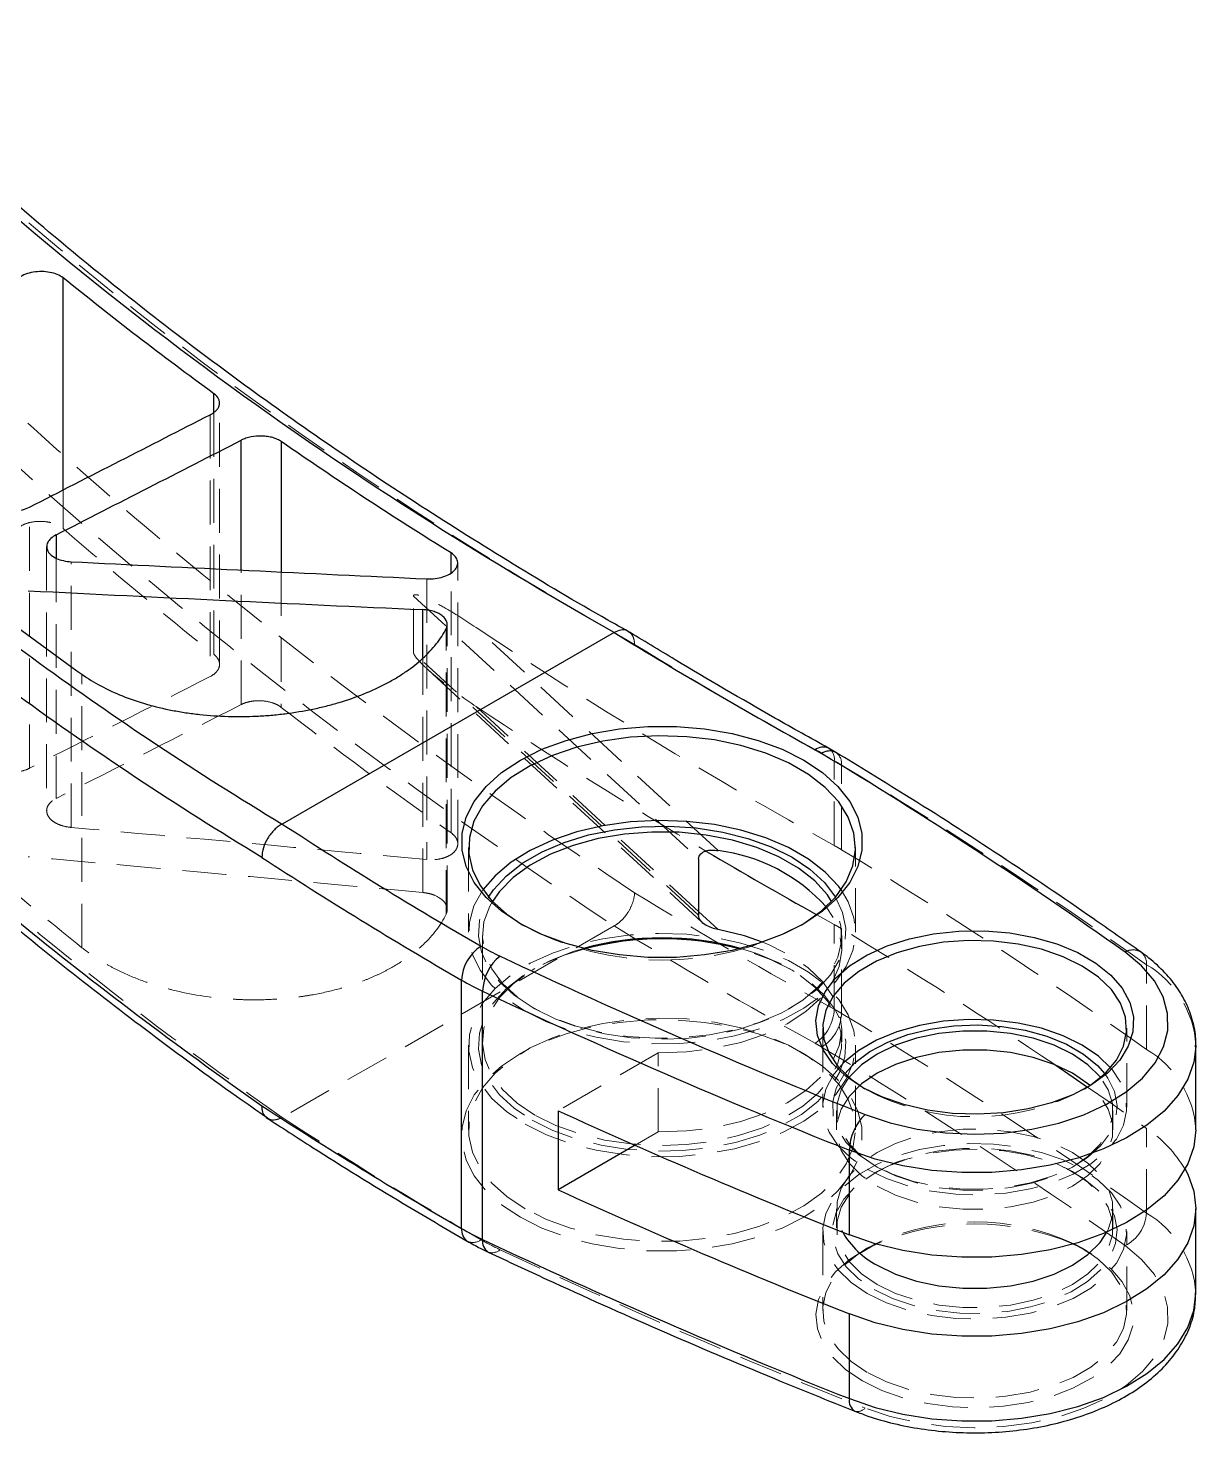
# Model space of a CAD drawing. Header units: millimetres. Extents: x 0 to 420, y -75 to 415.
# Drawn here: x 329.65 to 363.45, y 195.77 to 236.41 of the extents above; entities that cross this region are included whole.
import ezdxf

# ---------------------------------------------------------------- set-up
doc = ezdxf.new("R2010")
doc.units = ezdxf.units.MM
doc.linetypes.add('HIDDEN', pattern=[1.905, 1.27, -0.635])

msp = doc.modelspace()

# ---------------------------------------------------------------- linework, layer by layer
at = {"color": 7, "linetype": 'Continuous', "lineweight": 25}
for p, q in [((330.660785, 223.051217), (330.660785, 229.185607)), ((335.024955, 225.303064), (335.024955, 225.83523)), ((335.817364, 220.731253), (335.817364, 224.489438)), ((336.974905, 224.450136), (336.974905, 220.675613)), ((330.4542, 221.748452), (330.4542, 221.076495)), ((341.886904, 220.645468), (341.886904, 221.226222)), ((341.070726, 218.20117), (341.070726, 219.586295)), ((346.603939, 218.926444), (337.003804, 213.384404)), ((331.204479, 217.71577), (331.204673, 217.715605)), ((353.025016, 215.456784), (352.81247, 215.579501)), ((349.052335, 212.376498), (349.052335, 210.743417)), ((349.052335, 210.851711), (349.619436, 210.329205)), ((342.192099, 201.682923), (342.192099, 208.868482)), ((342.800114, 201.365008), (342.800114, 208.550567)), ((363.444942, 206.988663), (363.444561, 206.948313)), ((363.444942, 204.539041), (363.444942, 206.988663)), ((344.983949, 205.087332), (344.983949, 202.801018)), ((347.214598, 204.088744), (344.983949, 202.801018)), ((353.415825, 201.495825), (353.415825, 203.945447)), ((363.444942, 199.803104), (363.444942, 202.252726)), ((353.714921, 200.973417), (354.172665, 201.237378)), ((353.415825, 196.759888), (353.415825, 199.209511))]:
    msp.add_line(p, q, dxfattribs=at)
at = {"color": 7, "linetype": 'HIDDEN', "lineweight": 18}
for p, q in [((334.916045, 225.225637), (334.916045, 217.651134)), ((335.024955, 218.291451), (335.024955, 225.303064)), ((335.186893, 218.002776), (335.186893, 225.566604)), ((330.660785, 221.933321), (330.660785, 223.051217)), ((329.68433, 214.997323), (329.68433, 222.552264)), ((330.183353, 221.407698), (330.183353, 213.769983)), ((330.4542, 221.076495), (330.4542, 214.121951)), ((330.888011, 213.286469), (330.888011, 220.974114)), ((335.817364, 216.841995), (335.817364, 220.731253)), ((342.082889, 212.812181), (342.082889, 220.938203)), ((336.974905, 220.675613), (336.974905, 216.76019)), ((341.187547, 220.477586), (341.187547, 212.35562)), ((341.886904, 213.129708), (341.886904, 220.645468)), ((340.800067, 219.979827), (349.052335, 212.376498)), ((340.800067, 218.346745), (340.800067, 219.979827)), ((341.775385, 210.912209), (341.775385, 219.159591)), ((349.619436, 212.61552), (342.609672, 219.074051)), ((341.744539, 210.780899), (341.744539, 219.036827)), ((349.052335, 210.743417), (340.800067, 218.346745)), ((341.070726, 211.40252), (341.070726, 218.20117)), ((341.210582, 217.859524), (349.163814, 210.531716)), ((331.204479, 209.806911), (331.204479, 217.71577)), ((331.204673, 209.806727), (331.204673, 217.715605)), ((342.609672, 216.787737), (349.052335, 210.851711)), ((352.978712, 212.763305), (352.978712, 215.212928)), ((353.189834, 212.641417), (353.189834, 215.091039)), ((342.393976, 212.703599), (342.393976, 210.253977)), ((353.593976, 210.253977), (353.593976, 212.703599)), ((352.978712, 210.476991), (352.469357, 210.760363)), ((346.603939, 210.43442), (337.003804, 204.89238)), ((342.793976, 210.155992), (342.793976, 207.085799)), ((343.89209, 210.499709), (344.033534, 210.418028)), ((351.954417, 210.418028), (352.095861, 210.499709)), ((352.978712, 208.027369), (352.978712, 210.476991)), ((353.189834, 207.90548), (353.189834, 210.355103)), ((353.193976, 209.764053), (353.193976, 210.155992)), ((331.204673, 209.806727), (331.204479, 209.806911)), ((362.016552, 206.865668), (362.016552, 209.31529)), ((344.316423, 209.208115), (344.231556, 209.159106)), ((351.756395, 209.159106), (351.671528, 209.208115)), ((344.231556, 208.082684), (344.316423, 208.033676)), ((351.671528, 208.033676), (351.756395, 208.082684)), ((352.644942, 207.478588), (352.644942, 205.192273)), ((353.193976, 207.085799), (353.193976, 207.477738)), ((361.444942, 205.192273), (361.444942, 207.478588)), ((342.393976, 206.987814), (342.393976, 204.538191)), ((353.593976, 204.538191), (353.593976, 206.987814)), ((344.033534, 206.823763), (343.89209, 206.742082)), ((347.88626, 206.762801), (344.983949, 205.087332)), ((347.88626, 204.476486), (347.88626, 206.762801)), ((352.095861, 206.742082), (351.954417, 206.823763)), ((353.791723, 205.764462), (353.933167, 205.682782)), ((360.156718, 205.682782), (360.298162, 205.764462)), ((353.044942, 205.094288), (353.044942, 204.539041)), ((361.044942, 204.539041), (361.044942, 205.094288)), ((347.88626, 204.476486), (347.214598, 204.088744)), ((362.016552, 202.129731), (362.016552, 204.579354)), ((354.131189, 203.510746), (354.216056, 203.461737)), ((354.216056, 203.330029), (354.131189, 203.281021)), ((359.873829, 203.461737), (359.958696, 203.510746)), ((359.958696, 203.281021), (359.873829, 203.330029)), ((353.044942, 202.252726), (353.044942, 201.697479)), ((361.044942, 201.697479), (361.044942, 202.252726)), ((352.644942, 201.599494), (352.644942, 199.313179)), ((361.444942, 199.313179), (361.444942, 201.599494)), ((353.933167, 201.108985), (353.791723, 201.027305)), ((360.298162, 201.027305), (360.156718, 201.108985))]:
    msp.add_line(p, q, dxfattribs=at)
at = {"color": 7, "linetype": 'Continuous', "lineweight": 25, "flags": 128}
for points in [[(343.892756, 210.499324), (343.350836, 210.860365), (342.903438, 211.262253), (342.559667, 211.696808), (342.326524, 212.155182), (342.208753, 212.628045), (342.208753, 213.10577), (342.326524, 213.578633), (342.559667, 214.037008), (342.903438, 214.471562), (343.350836, 214.87345), (343.892756, 215.234491), (344.518165, 215.547335), (345.214332, 215.805613), (345.967083, 216.004067), (346.761097, 216.138658), (347.580208, 216.206645), (348.407743, 216.206645), (349.226854, 216.138658), (350.020868, 216.004067), (350.77362, 215.805613), (351.469786, 215.547335), (352.095195, 215.234491), (352.637115, 214.87345), (353.084514, 214.471562), (353.428284, 214.037008), (353.661427, 213.578633), (353.779198, 213.10577), (353.779198, 212.628045), (353.661427, 212.155182), (353.428284, 211.696808), (353.084514, 211.262253), (352.637115, 210.860365), (352.095195, 210.499324), (351.469786, 210.18648), (350.77362, 209.928202), (350.020868, 209.729748), (349.226854, 209.595157), (348.407743, 209.52717), (347.580208, 209.52717), (346.761097, 209.595157), (345.967083, 209.729748), (345.214332, 209.928202), (344.518165, 210.18648), (343.892756, 210.499324)], [(352.023898, 210.458869), (352.095752, 210.502669), (352.60715, 210.870893), (353.020227, 211.278178), (353.326178, 211.715844), (353.518483, 212.174562), (353.593042, 212.644555), (353.548266, 213.115807), (353.385111, 213.578273), (353.107053, 214.022097), (352.720019, 214.43782), (352.232257, 214.816581), (351.654163, 215.150307), (350.998059, 215.431886), (350.277929, 215.655316), (349.509119, 215.815836), (348.708017, 215.910023), (347.891697, 215.935871), (347.077556, 215.892829), (346.282948, 215.781814), (345.524807, 215.605193), (344.819291, 215.366728), (344.181439, 215.071504), (343.624845, 214.725812), (343.161371, 214.337021), (342.800895, 213.913415), (342.551101, 213.464025), (342.417312, 212.998427), (342.402381, 212.526545), (342.506624, 212.058438), (342.727821, 211.60408), (343.061257, 211.173157), (343.499825, 210.774853), (343.964053, 210.458869)], [(353.176498, 211.478788), (353.107053, 211.572475), (352.720019, 211.988198), (352.232257, 212.366958), (351.654163, 212.700685), (350.998059, 212.982263), (350.277929, 213.205694), (349.509119, 213.366213), (348.708017, 213.460401), (347.891697, 213.486249), (347.077556, 213.443207), (346.282948, 213.332192), (345.524807, 213.15557), (344.819291, 212.917106), (344.181439, 212.621882), (343.624845, 212.27619), (343.161371, 211.887398), (342.811453, 211.478788)], [(342.974022, 211.270801), (343.117864, 211.482114), (343.489403, 211.887938), (343.961566, 212.257263), (344.523807, 212.581838), (345.163565, 212.854411), (345.86655, 213.068896), (346.617058, 213.2205), (347.398325, 213.305837), (348.192897, 213.323), (348.983025, 213.271606), (349.75106, 213.152804), (350.479845, 212.969246), (351.153099, 212.725034), (351.755784, 212.425623), (352.274436, 212.0777), (352.69747, 211.689039), (353.013929, 211.270801)], [(352.9023, 211.147239), (352.778869, 211.331279), (352.412017, 211.739162), (351.94161, 212.109937), (351.378674, 212.434913), (350.736403, 212.706473), (350.029852, 212.918252), (349.275582, 213.065287), (348.491272, 213.144129), (347.695306, 213.152933), (346.90634, 213.09149), (346.142868, 212.961242), (345.422784, 212.765241), (344.762966, 212.508082), (344.178881, 212.195792), (343.684219, 211.83569), (343.290573, 211.436218), (343.085651, 211.147239)], [(350.897071, 209.968254), (350.376475, 210.146013), (349.619436, 210.329205)], [(353.792251, 205.764157), (353.312604, 206.089684), (352.929623, 206.455412), (352.653226, 206.851869), (352.490573, 207.268788), (352.445875, 207.69537), (352.520291, 208.120567), (352.711893, 208.533367), (353.015718, 208.923078), (353.423898, 209.279607), (353.925862, 209.59372), (354.508608, 209.857282), (355.157044, 210.063467), (355.854375, 210.206934), (356.582541, 210.283969), (357.322684, 210.292574), (358.055633, 210.232529), (358.762405, 210.105388), (359.424696, 209.914443), (360.025353, 209.664641), (360.548819, 209.36245), (360.981536, 209.015698), (361.312298, 208.633366), (361.532537, 208.225355), (361.63655, 207.802232), (361.621643, 207.374957), (361.488201, 206.954596), (361.239682, 206.552035), (360.882521, 206.177701), (360.425968, 205.841289), (359.881849, 205.551511), (359.264256, 205.315874), (358.589183, 205.140479), (357.874116, 205.02987), (357.137573, 204.986911), (356.398631, 205.012714), (355.676428, 205.106612), (354.98967, 205.266172), (354.356141, 205.487263), (353.792251, 205.764157)], [(360.225868, 205.723622), (360.402512, 205.836945), (360.82478, 206.178366), (361.143943, 206.555253), (361.351297, 206.957327), (361.441184, 207.373619), (361.411153, 207.792775), (361.262023, 208.20336), (360.997863, 208.594176), (360.625877, 208.954561), (360.156212, 209.274685), (359.60168, 209.545817), (358.977407, 209.76056), (358.300422, 209.913057), (357.58919, 209.999147), (356.863113, 210.016484), (356.141995, 209.964593), (355.445507, 209.84489), (354.792648, 209.660641), (354.201226, 209.416871), (353.687373, 209.12023), (353.265105, 208.778809), (352.945942, 208.401922), (352.738588, 207.999848), (352.648701, 207.583556), (352.678732, 207.1644), (352.827862, 206.753815), (353.092022, 206.362999), (353.464008, 206.002614), (353.864017, 205.723622)], [(353.869465, 204.979082), (354.595729, 204.734671), (355.377187, 204.555776), (356.196228, 204.446428), (357.034396, 204.40909), (357.872801, 204.444605), (358.69255, 204.552172), (359.47517, 204.729366), (360.203024, 204.972196), (360.859709, 205.275188), (361.430427, 205.631515), (361.902317, 206.033146), (362.264745, 206.471031), (362.509542, 206.935302), (362.631193, 207.415496), (362.626956, 207.900792), (362.496926, 208.380253), (362.244035, 208.843076), (361.87398, 209.27883), (361.3951, 209.677695)], [(360.974157, 206.33543), (360.625877, 206.668247), (360.156212, 206.988371), (359.60168, 207.259503), (358.977407, 207.474246), (358.300422, 207.626742), (357.58919, 207.712833), (356.863113, 207.730169), (356.141995, 207.678279), (355.445507, 207.558576), (354.792648, 207.374327), (354.201226, 207.130557), (353.687373, 206.833916), (353.265105, 206.492495), (353.115728, 206.33543)], [(353.282601, 206.161564), (353.583283, 206.482006), (354.010644, 206.801181), (354.525297, 207.074071), (355.112436, 207.292825), (355.755169, 207.45115), (356.435007, 207.544491), (357.132391, 207.570163), (357.82726, 207.527427), (358.499623, 207.417514), (359.130137, 207.243584), (359.700664, 207.010642), (360.194791, 206.725389), (360.598302, 206.39603), (360.807284, 206.161564)], [(360.684992, 206.051619), (360.670174, 206.070178), (360.321551, 206.418763), (359.87337, 206.727105), (359.339248, 206.985834), (358.735416, 207.18709), (358.080219, 207.324757), (357.393565, 207.394652), (356.69632, 207.394652), (356.009666, 207.324757), (355.354469, 207.18709), (354.750637, 206.985834), (354.216515, 206.727105), (353.768334, 206.418763), (353.419711, 206.070178), (353.404893, 206.051619)], [(363.444561, 206.948313), (363.387153, 206.493282), (363.212334, 206.001638), (362.923704, 205.528209), (362.52659, 205.08173), (362.02832, 204.670441), (361.438088, 204.301932), (360.766788, 203.983002), (360.026806, 203.719538), (359.231798, 203.5164), (358.396435, 203.377339), (357.536131, 203.304919), (356.666764, 203.300478), (355.804375, 203.364096), (354.964879, 203.494601), (354.163768, 203.689584), (353.415825, 203.945447)], [(360.374963, 205.81835), (360.321551, 205.863515), (359.87337, 206.171857), (359.339248, 206.430586), (358.735416, 206.631842), (358.080219, 206.769509), (357.393565, 206.839404), (356.69632, 206.839404), (356.009666, 206.769509), (355.354469, 206.631842), (354.750637, 206.430586), (354.216515, 206.171857), (353.768334, 205.863515), (353.714921, 205.81835)], [(359.358522, 206.422747), (359.888598, 206.062828), (360.308586, 205.774989)], [(363.444942, 204.539041), (363.387153, 204.043659), (363.212334, 203.552016), (362.923704, 203.078586), (362.52659, 202.632108), (362.02832, 202.220819), (361.438088, 201.852309), (360.766788, 201.53338), (360.026806, 201.269915), (359.231798, 201.066778), (358.396435, 200.927716), (357.536131, 200.855297), (356.666764, 200.850855), (355.804375, 200.914474), (354.964879, 201.044979), (354.163768, 201.239962), (353.415825, 201.495825)], [(363.130887, 203.395883), (363.207306, 203.250162), (363.384616, 202.758815), (363.444936, 202.25813), (363.387153, 201.757345), (363.212334, 201.265702), (362.923704, 200.792272), (362.52659, 200.345793), (362.02832, 199.934505), (361.438088, 199.565995), (360.766788, 199.247065), (360.026806, 198.983601), (359.231798, 198.780464), (358.396435, 198.641402), (357.536131, 198.568982), (356.666764, 198.564541), (355.804375, 198.62816), (354.964879, 198.758665), (354.163768, 198.953648), (353.415825, 199.209511)], [(354.190422, 201.232249), (353.925862, 201.101696), (353.864018, 201.068145)], [(354.216515, 200.61991), (354.750637, 200.361181), (355.354469, 200.159925), (356.009666, 200.022258), (356.69632, 199.952363), (357.393565, 199.952363), (358.080219, 200.022258), (358.735416, 200.159925), (359.339248, 200.361181), (359.87337, 200.61991), (360.321551, 200.928252), (360.670174, 201.276837), (360.869716, 201.576755)], [(360.225867, 201.068145), (360.025353, 201.172616), (359.899463, 201.232249)], [(359.91722, 201.237378), (360.156212, 201.109277), (360.374963, 200.973417)], [(353.415825, 196.759888), (354.163768, 196.504025), (354.964879, 196.309042), (355.804375, 196.178537), (356.666764, 196.114918), (357.536131, 196.11936), (358.396435, 196.19178), (359.231798, 196.330841), (360.026806, 196.533979), (360.766788, 196.797443), (361.438088, 197.116373), (362.02832, 197.484882), (362.52659, 197.896171), (362.923704, 198.34265), (363.212334, 198.816079), (363.387153, 199.307723), (363.444942, 199.803104)]]:
    msp.add_lwpolyline(points, dxfattribs=at)
at = {"color": 7, "linetype": 'HIDDEN', "lineweight": 18, "flags": 128}
for points in [[(342.811453, 211.478788), (342.800895, 211.463793), (342.551101, 211.014402), (342.417312, 210.548804), (342.402381, 210.076923), (342.506624, 209.608815), (342.727821, 209.154458), (343.061257, 208.723535), (343.499825, 208.325231), (344.034178, 207.968034)], [(344.034178, 207.968034), (344.652927, 207.659559), (345.342885, 207.406379), (346.089346, 207.213891), (346.876402, 207.086196), (347.687276, 207.026018), (348.504687, 207.034638), (349.311213, 207.111872), (350.089665, 207.256075), (350.823451, 207.464173), (351.496931, 207.731731), (352.095752, 208.053047), (352.60715, 208.421271), (353.020227, 208.828556), (353.326178, 209.266222), (353.518483, 209.724939), (353.593042, 210.194933), (353.548266, 210.666185), (353.385111, 211.128651), (353.176498, 211.478788)], [(344.232168, 208.082331), (343.713515, 208.430254), (343.290482, 208.818915), (342.972516, 209.239634), (342.766722, 209.683011), (342.677696, 210.139142), (342.707427, 210.597839), (342.85525, 211.048854), (342.974022, 211.270801)], [(343.085651, 211.147239), (343.007171, 211.006739), (342.840656, 210.557318), (342.79493, 210.098491), (342.871065, 209.641012), (343.067277, 209.195603), (343.378967, 208.772705), (343.798828, 208.38223), (344.31702, 208.033331)], [(353.013929, 211.270801), (353.015435, 211.26832), (353.221229, 210.824943), (353.310255, 210.368812), (353.280525, 209.910115), (353.132701, 209.4591), (352.870087, 209.02584), (352.498548, 208.620016), (352.026385, 208.250691), (351.464145, 207.926117), (350.824386, 207.653543), (350.121401, 207.439058), (349.370893, 207.287454), (348.589627, 207.202117), (347.795055, 207.184954), (347.004926, 207.236348), (346.236891, 207.35515), (345.508107, 207.538708), (344.834852, 207.78292), (344.232168, 208.082331)], [(344.31702, 208.033331), (344.921397, 207.734185), (345.597793, 207.491804), (346.330353, 207.31187), (347.101907, 207.198599), (347.89437, 207.154647), (348.689168, 207.181044), (349.467672, 207.277171), (350.211633, 207.440775), (350.903614, 207.668022), (351.527395, 207.953585), (352.068357, 208.29077), (352.513818, 208.671675), (352.853338, 209.08737), (353.078958, 209.528113), (353.185391, 209.983574), (353.170142, 210.443075), (353.033567, 210.895848), (352.9023, 211.147239)], [(347.88626, 206.762801), (348.705724, 206.790409), (349.507452, 206.892118), (350.271466, 207.065392), (350.978727, 207.305914), (351.611612, 207.607691), (352.154348, 207.963202), (352.593412, 208.363588), (352.917864, 208.798872), (353.119617, 209.258207), (353.193644, 209.730148), (353.138101, 210.202933), (352.954372, 210.664782), (352.741391, 210.988943)], [(344.034178, 204.701871), (344.652927, 204.393396), (345.342885, 204.140216), (346.089346, 203.947727), (346.876402, 203.820033), (347.687276, 203.759855), (348.504687, 203.768475), (349.311213, 203.845709), (350.089665, 203.989912), (350.823451, 204.19801), (351.496931, 204.465568), (352.095752, 204.786883), (352.60715, 205.155108), (353.020227, 205.562393), (353.326178, 206.000058), (353.518483, 206.458776), (353.593042, 206.92877), (353.548266, 207.400021), (353.385111, 207.862488), (353.107053, 208.306312), (352.720019, 208.722034), (352.232257, 209.100795), (351.654163, 209.434521), (350.998059, 209.7161), (350.277929, 209.93953), (349.509119, 210.10005), (348.708017, 210.194237), (347.891697, 210.220086), (347.077556, 210.177044), (346.282948, 210.066029), (345.524807, 209.889407), (344.819291, 209.650943), (344.181439, 209.355719), (343.624845, 209.010027), (343.161371, 208.621235), (342.800895, 208.197629), (342.551101, 207.748239), (342.417312, 207.282641), (342.402381, 206.81076), (342.506624, 206.342652), (342.727821, 205.888295), (343.061257, 205.457372), (343.499825, 205.059067), (344.034178, 204.701871)], [(345.763707, 209.776078), (345.163565, 209.588248), (344.523807, 209.315674), (343.961566, 208.9911), (343.489403, 208.621775), (343.117864, 208.21595), (342.85525, 207.782691), (342.707427, 207.331676), (342.677696, 206.872979), (342.766722, 206.416847), (342.972516, 205.97347), (343.290482, 205.552752), (343.713515, 205.164091), (344.232168, 204.816168)], [(344.31702, 204.963138), (343.798828, 205.312037), (343.378967, 205.702512), (343.067277, 206.12541), (342.871065, 206.570818), (342.79493, 207.028298), (342.840656, 207.487125), (343.007171, 207.936545), (343.290573, 208.366025), (343.684219, 208.765497), (344.178881, 209.125598), (344.762966, 209.437889), (345.422784, 209.695048), (345.722399, 209.786119)], [(344.232168, 204.816168), (344.834852, 204.516757), (345.508107, 204.272545), (346.236891, 204.088987), (347.004926, 203.970184), (347.795055, 203.918791), (348.589627, 203.935954), (349.370893, 204.021291), (350.121401, 204.172895), (350.824386, 204.387379), (351.464145, 204.659953), (352.026385, 204.984528), (352.498548, 205.353852), (352.870087, 205.759677), (353.132701, 206.192936), (353.280525, 206.643952), (353.310255, 207.102648), (353.221229, 207.55878), (353.015435, 208.002157), (352.69747, 208.422875), (352.274436, 208.811537), (351.755784, 209.159459), (351.153099, 209.458871), (350.479845, 209.703083), (350.224244, 209.776078)], [(350.265553, 209.786119), (350.736403, 209.63628), (351.378674, 209.36472), (351.94161, 209.039743), (352.412017, 208.668968), (352.778869, 208.261085), (353.033567, 207.825654), (353.170142, 207.372882), (353.185391, 206.91338), (353.078958, 206.45792), (352.853338, 206.017177), (352.513818, 205.601481), (352.068357, 205.220577), (351.527395, 204.883391), (350.903614, 204.597829), (350.211633, 204.370582), (349.467672, 204.206978), (348.689168, 204.11085), (347.89437, 204.084453), (347.101907, 204.128405), (346.330353, 204.241676), (345.597793, 204.421611), (344.921397, 204.663992), (344.31702, 204.963138), (344.31702, 204.963138)], [(347.88626, 204.476486), (348.705724, 204.504095), (349.507452, 204.605804), (350.271466, 204.779078), (350.978727, 205.0196), (351.611612, 205.321377), (352.154348, 205.676887), (352.593412, 206.077273), (352.917864, 206.512557), (353.119617, 206.971893), (353.193644, 207.443834), (353.138101, 207.916619), (352.954372, 208.378468), (352.647035, 208.817872), (352.223748, 209.223881), (351.69506, 209.586378), (351.074145, 209.89633), (350.897071, 209.968254)], [(343.892756, 202.0073), (344.518165, 201.694456), (345.214332, 201.436178), (345.967083, 201.237724), (346.761097, 201.103133), (347.580208, 201.035145), (348.407743, 201.035145), (349.226854, 201.103133), (350.020868, 201.237724), (350.77362, 201.436178), (351.469786, 201.694456), (352.095195, 202.0073), (352.637115, 202.36834), (353.084514, 202.770229), (353.428284, 203.204783), (353.661427, 203.663157), (353.779198, 204.13602), (353.779198, 204.613746), (353.661427, 205.086609), (353.428284, 205.544983), (353.084514, 205.979538), (352.637115, 206.381426), (352.095195, 206.742467), (351.469786, 207.05531), (350.77362, 207.313588), (350.020868, 207.512043), (349.226854, 207.646633), (348.407743, 207.714621), (347.580208, 207.714621), (346.761097, 207.646633), (345.967083, 207.512043), (345.214332, 207.313588), (344.518165, 207.05531), (343.892756, 206.742467), (343.350836, 206.381426), (342.903438, 205.979538), (342.559667, 205.544983), (342.326524, 205.086609), (342.208753, 204.613746), (342.208753, 204.13602), (342.326524, 203.663157), (342.559667, 203.204783), (342.903438, 202.770229), (343.350836, 202.36834), (343.892756, 202.0073)], [(344.034178, 202.252249), (343.499825, 202.609445), (343.061257, 203.007749), (342.727821, 203.438672), (342.506624, 203.89303), (342.402381, 204.361137), (342.417312, 204.833019), (342.551101, 205.298616), (342.800895, 205.748007), (343.161371, 206.171612), (343.624845, 206.560404), (344.181439, 206.906096), (344.819291, 207.20132), (345.524807, 207.439785), (346.282948, 207.616406), (347.077556, 207.727421), (347.891697, 207.770463), (348.708017, 207.744615), (349.509119, 207.650427), (350.277929, 207.489908), (350.998059, 207.266478), (351.654163, 206.984899), (352.232257, 206.651173), (352.720019, 206.272412), (353.107053, 205.856689), (353.385111, 205.412865), (353.548266, 204.950399), (353.593042, 204.479147), (353.518483, 204.009154), (353.326178, 203.550436), (353.020227, 203.11277), (352.60715, 202.705485), (352.095752, 202.337261), (351.496931, 202.015946), (350.823451, 201.748388), (350.089665, 201.54029), (349.311213, 201.396087), (348.504687, 201.318852), (347.687276, 201.310232), (346.876402, 201.370411), (346.089346, 201.498105), (345.342885, 201.690593), (344.652927, 201.943773), (344.034178, 202.252249)], [(353.115728, 206.33543), (352.945942, 206.115607), (352.738588, 205.713534), (352.648701, 205.297241), (352.678732, 204.878086), (352.827862, 204.4675), (353.092022, 204.076685), (353.464008, 203.7163), (353.933673, 203.396175)], [(354.131663, 203.510473), (353.681221, 203.818889), (353.327547, 204.166816), (353.080816, 204.544243), (352.948126, 204.940313), (352.933293, 205.343631), (353.036746, 205.742595), (353.255507, 206.125727), (353.282601, 206.161564)], [(353.933673, 203.396175), (354.488204, 203.125044), (355.112477, 202.910301), (355.789463, 202.757804), (356.500695, 202.671714), (357.226772, 202.654377), (357.94789, 202.706268), (358.644378, 202.82597), (359.297237, 203.01022), (359.888659, 203.253989), (360.402512, 203.550631), (360.82478, 203.892051), (361.143943, 204.268939), (361.351297, 204.671013), (361.441184, 205.087305), (361.411153, 205.506461), (361.262023, 205.917046), (360.997863, 206.307862), (360.974157, 206.33543)], [(360.807284, 206.161564), (360.89959, 206.032042), (361.089986, 205.643895), (361.164014, 205.242756), (361.119544, 204.840165), (360.957855, 204.447703), (360.683599, 204.076661), (360.304665, 203.737713), (359.831954, 203.44061), (359.279067, 203.1939), (358.661908, 203.004679), (357.998231, 202.878391), (357.307131, 202.818669), (356.608487, 202.827231), (355.9224, 202.903832), (355.268606, 203.046267), (354.665914, 203.250438), (354.131663, 203.510473)], [(353.404893, 206.051619), (353.181239, 205.691941), (353.060164, 205.295544), (353.060164, 204.893033), (353.181239, 204.496636), (353.419711, 204.118399), (353.768334, 203.769814), (354.216515, 203.461472)], [(353.714921, 205.81835), (353.419711, 205.51493), (353.181239, 205.136693), (353.060164, 204.740296), (353.060164, 204.337785), (353.181239, 203.941388), (353.419711, 203.563151), (353.768334, 203.214566), (354.216515, 202.906224)], [(354.216515, 203.461472), (354.750637, 203.202743), (355.354469, 203.001487), (356.009666, 202.86382), (356.69632, 202.793925), (357.393565, 202.793925), (358.080219, 202.86382), (358.735416, 203.001487), (359.339248, 203.202743), (359.87337, 203.461472), (360.321551, 203.769814), (360.670174, 204.118399), (360.908646, 204.496636), (361.029721, 204.893033), (361.029721, 205.295544), (360.908646, 205.691941), (360.684992, 206.051619)], [(354.216515, 202.906224), (354.750637, 202.647495), (355.354469, 202.446239), (356.009666, 202.308572), (356.69632, 202.238677), (357.393565, 202.238677), (358.080219, 202.308572), (358.735416, 202.446239), (359.339248, 202.647495), (359.87337, 202.906224), (360.321551, 203.214566), (360.670174, 203.563151), (360.908646, 203.941388), (361.029721, 204.337785), (361.029721, 204.740296), (360.908646, 205.136693), (360.670174, 205.51493), (360.374963, 205.81835)], [(360.308586, 205.774989), (360.959273, 205.324293), (362.016552, 204.579354)], [(360.869716, 201.576755), (360.908646, 201.655074), (361.029721, 202.051471), (361.029721, 202.453982), (360.908646, 202.850379), (360.670174, 203.228616), (360.321551, 203.577201), (359.87337, 203.885543), (359.339248, 204.144272), (358.735416, 204.345528), (358.080219, 204.483195), (357.393565, 204.55309), (356.69632, 204.55309), (356.009666, 204.483195), (355.354469, 204.345528), (354.750637, 204.144272), (354.216515, 203.885543), (353.768334, 203.577201), (353.419711, 203.228616), (353.181239, 202.850379), (353.060164, 202.453982), (353.060164, 202.051471), (353.181239, 201.655074), (353.222227, 201.572886)], [(353.933673, 199.803396), (353.464008, 200.12352), (353.092022, 200.483905), (352.827862, 200.874721), (352.678732, 201.285306), (352.648701, 201.704462), (352.738588, 202.120754), (352.945942, 202.522828), (353.265105, 202.899715), (353.687373, 203.241136), (354.201226, 203.537778), (354.792648, 203.781547), (355.445507, 203.965796), (356.141995, 204.085499), (356.863113, 204.13739), (357.58919, 204.120053), (358.300422, 204.033963), (358.977407, 203.881466), (359.60168, 203.666723), (360.156212, 203.395592), (360.625877, 203.075467), (360.997863, 202.715082), (361.262023, 202.324267), (361.411153, 201.913681), (361.441184, 201.494526), (361.351297, 201.078233), (361.143943, 200.676159), (360.82478, 200.299272), (360.402512, 199.957851), (359.888659, 199.66121), (359.297237, 199.41744), (358.644378, 199.233191), (357.94789, 199.113488), (357.226772, 199.061598), (356.500695, 199.078934), (355.789463, 199.165025), (355.112477, 199.317521), (354.488204, 199.532264), (353.933673, 199.803396)], [(354.131663, 199.917693), (354.665914, 199.657658), (355.268606, 199.453487), (355.9224, 199.311052), (356.608487, 199.234452), (357.307131, 199.225889), (357.998231, 199.285611), (358.661908, 199.411899), (359.279067, 199.60112), (359.831954, 199.847831), (360.304665, 200.144933), (360.683599, 200.483881), (360.957855, 200.854923), (361.119544, 201.247385), (361.164014, 201.649977), (361.089986, 202.051116), (360.89959, 202.439263), (360.598302, 202.803251), (360.194791, 203.132609), (359.700664, 203.417862), (359.130137, 203.650805), (358.499623, 203.824734), (357.82726, 203.934648), (357.132391, 203.977383), (356.435007, 203.951711), (355.755169, 203.85837), (355.112436, 203.700045), (354.525297, 203.481291), (354.010644, 203.208401), (353.583283, 202.889226), (353.255507, 202.532948), (353.036746, 202.149816), (352.933293, 201.750852), (352.948126, 201.347533), (353.080816, 200.951464), (353.327547, 200.574036), (353.681221, 200.22611), (354.131663, 199.917693)], [(354.216515, 200.064662), (353.768334, 200.373004), (353.419711, 200.721589), (353.181239, 201.099826), (353.060164, 201.496223), (353.060164, 201.898734), (353.181239, 202.295131), (353.419711, 202.673368), (353.768334, 203.021953), (354.216515, 203.330295), (354.750637, 203.589024), (355.354469, 203.79028), (356.009666, 203.927947), (356.69632, 203.997842), (357.393565, 203.997842), (358.080219, 203.927947), (358.735416, 203.79028), (359.339248, 203.589024), (359.87337, 203.330295), (360.321551, 203.021953), (360.670174, 202.673368), (360.908646, 202.295131), (361.029721, 201.898734), (361.029721, 201.496223), (360.908646, 201.099826), (360.670174, 200.721589), (360.321551, 200.373004), (359.87337, 200.064662), (359.339248, 199.805933), (358.735416, 199.604677), (358.080219, 199.46701), (357.393565, 199.397115), (356.69632, 199.397115), (356.009666, 199.46701), (355.354469, 199.604677), (354.750637, 199.805933), (354.216515, 200.064662)], [(361.3951, 201.18567), (361.87398, 200.786805), (362.244035, 200.351052), (362.496926, 199.888229), (362.626956, 199.408767), (362.631193, 198.923471), (362.509542, 198.443277), (362.264745, 197.979006), (361.902317, 197.541121), (361.430427, 197.13949), (360.859709, 196.783164), (360.203024, 196.480172), (359.47517, 196.237342), (358.69255, 196.060147), (357.872801, 195.952581), (357.034396, 195.917066), (356.196228, 195.954403), (355.377187, 196.063752), (354.595729, 196.242647), (353.869465, 196.487058)], [(353.864018, 201.068145), (353.423898, 200.787583), (353.015718, 200.431054), (352.711893, 200.041342), (352.520291, 199.628543), (352.445875, 199.203346), (352.490573, 198.776764), (352.653226, 198.359845), (352.929623, 197.963387), (353.312604, 197.597659), (353.792251, 197.272133)], [(353.933673, 197.517082), (353.464008, 197.837206), (353.092022, 198.197591), (352.827862, 198.588407), (352.678732, 198.998992), (352.648701, 199.418148), (352.738588, 199.83444), (352.945942, 200.236514), (353.265105, 200.613401), (353.687373, 200.954822), (353.714921, 200.973417)], [(353.792251, 197.272133), (354.356141, 196.995238), (354.98967, 196.774148), (355.676428, 196.614588), (356.398631, 196.52069), (357.137573, 196.494886), (357.874116, 196.537845), (358.589183, 196.648455), (359.264256, 196.82385), (359.881849, 197.059487), (360.425968, 197.349264), (360.882521, 197.685676), (361.239682, 198.06001), (361.488201, 198.462571), (361.621643, 198.882933), (361.63655, 199.310208), (361.532537, 199.73333), (361.312298, 200.141341), (360.981536, 200.523674), (360.548819, 200.870426), (360.225867, 201.068145)], [(360.374963, 200.973417), (360.625877, 200.789153), (360.997863, 200.428768), (361.262023, 200.037952), (361.411153, 199.627367), (361.441184, 199.208211), (361.351297, 198.791919), (361.143943, 198.389845), (360.82478, 198.012958), (360.402512, 197.671537), (359.888659, 197.374896), (359.297237, 197.131126), (358.644378, 196.946877), (357.94789, 196.827174), (357.226772, 196.775283), (356.500695, 196.79262), (355.789463, 196.87871), (355.112477, 197.031207), (354.488204, 197.24595), (353.933673, 197.517082)]]:
    msp.add_lwpolyline(points, dxfattribs=at)
at = {"color": 7, "linetype": 'HIDDEN', "lineweight": 18}
for centre, radius, start, end in [((423.051561, 339.572312), 144.881774, 236.27383105, 241.0755862), ((425.481394, 346.201088), 149.714853, 238.47434672, 241.03522593), ((421.306164, 334.53982), 141.628708, 236.24425967, 239.43472515), ((352.60326, 215.263638), 0.378861, 352.3078912, 56.4868032), ((352.78525, 215.128715), 0.406334, 354.6799, 53.8582847), ((349.691074, 209.274669), 6.787598, 58.9715523, 61.0294741), ((282.674548, 97.694378), 136.946638, 54.59415122, 59.00851544), ((349.691074, 206.825046), 6.787598, 58.9715523, 61.0294741), ((282.674548, 95.244755), 136.946638, 54.59415122, 59.00851544), ((425.481394, 339.015529), 149.714853, 238.47434672, 241.03522593), ((347.993976, 217.974529), 8.527921, 241.7996407, 298.2003599), ((425.28437, 338.674082), 150.452011, 238.46928303, 241.0352909), ((349.691074, 204.538732), 6.787598, 58.9715523, 61.0294741), ((281.254496, 90.70553), 139.609144, 55.98238342, 58.98500664), ((361.594708, 209.346003), 0.42296, 355.8359158, 51.3364433), ((360.543892, 206.809396), 2.906584, 3.5360261, 59.558163), ((351.727701, 208.081024), 1.252161, 303.831929, 357.544113), ((351.983412, 207.963588), 1.207821, 301.3899061, 357.2424774), ((349.691074, 202.08911), 6.787598, 58.9715523, 61.0294741), ((282.674548, 90.508818), 136.946638, 54.59415122, 59.00851544), ((349.502508, 201.762433), 6.03342, 58.9715523, 61.0294741), ((282.449807, 90.122862), 136.261905, 54.59415122, 59.00851544), ((360.543892, 204.359774), 2.906584, 3.5360261, 59.558163), ((357.044942, 211.568856), 6.654701, 241.4453518, 298.5546489), ((404.429975, 308.158647), 123.329682, 236.85807042, 239.99624569), ((359.937301, 201.505211), 3.711285, 30.6264569, 55.9268551), ((360.887485, 202.196394), 1.131033, 296.6671807, 356.6210526), ((360.543892, 199.623837), 2.906584, 3.5360261, 59.558163), ((357.044942, 195.053623), 6.81827, 65.0857177, 114.9142823), ((357.044942, 194.556955), 7.260016, 66.8472564, 113.1527436), ((342.525951, 201.661781), 0.383902, 244.0102714, 307.2145122), ((346.503354, 207.850674), 7.497119, 240.0294815, 244.7628012), ((343.076337, 201.324903), 0.344292, 251.1092318, 312.0266929), ((421.157598, 366.065025), 182.440072, 244.74043889, 248.35694), ((353.647237, 196.686038), 0.298292, 255.754305, 318.1590436)]:
    msp.add_arc(centre, radius, start, end, dxfattribs=at)
at = {"color": 7, "linetype": 'Continuous', "lineweight": 25}
for centre, radius, start, end in [((425.28437, 347.166106), 150.452011, 238.46928303, 241.0352909), ((352.65898, 215.220803), 0.390162, 66.8383423, 126.8753648), ((349.502508, 210.254458), 6.03342, 58.9715523, 61.0294741), ((352.84604, 215.09163), 0.406668, 63.9078328, 125.0462148), ((282.449807, 98.614886), 136.261905, 54.59415122, 59.00851544), ((404.429975, 316.650672), 123.329682, 236.85807042, 239.99624569), ((426.320024, 342.944387), 151.415115, 239.41834099, 240.80808849), ((349.006152, 207.62908), 5.024012, 41.9715084, 82.9883781), ((404.22939, 316.303549), 124.060143, 236.86419753, 239.99614991), ((343.419605, 208.812527), 1.228781, 122.5689016, 177.3900002), ((346.503354, 216.342698), 7.497119, 240.0294815, 244.7628012), ((347.993976, 201.48836), 8.603073, 74.6899348, 105.3100652), ((347.993976, 201.236211), 8.826291, 75.3635642, 104.6364358), ((361.625812, 209.284063), 0.45626, 59.2709614, 120.3750149), ((344.151068, 208.505539), 1.351705, 128.6507448, 178.0909849), ((421.157598, 374.557049), 182.440072, 244.74043889, 248.35694), ((346.342205, 216.065227), 8.307618, 240.0294815, 244.7628012), ((421.04209, 374.375565), 183.356856, 244.74043889, 248.35694), ((404.22939, 309.11799), 124.060143, 236.86419753, 239.99614991), ((421.833669, 373.815814), 185.405448, 245.51245159, 248.34496683), ((354.902177, 203.909483), 1.486787, 133.9948235, 178.6139332), ((421.833669, 371.5295), 185.405448, 245.51245159, 248.34496683), ((342.592767, 201.643563), 0.402597, 174.3894987, 234.2800401), ((346.342205, 208.879668), 8.307618, 240.0294815, 244.7628012), ((343.171558, 201.312257), 0.375171, 171.9170928, 236.5695539), ((421.04209, 367.190006), 183.356856, 244.74043889, 248.35694), ((355.385679, 202.834942), 2.504658, 210.2572587, 242.1734817), ((353.772914, 196.699459), 0.362166, 170.3949931, 236.6539064)]:
    msp.add_arc(centre, radius, start, end, dxfattribs=at)
for centre, major_axis, ratio, start_param, end_param in [((-94.527632, 1067.684785), (15564.370015, 7953.528902), 0.054099814, 4.711998831, 4.712334963), ((-112.595185, 1057.254609), (15564.370015, 7953.528902), 0.054099814, 4.713209129, 4.713553718), ((282.548768, 1285.366358), (1636.736429, -193.804943), 0.641423187, 4.817647327, 4.823925328), ((281.109984, 1284.535765), (1636.736429, -193.804943), 0.641423187, 4.817767009, 4.824731217)]:
    msp.add_ellipse(centre, major_axis=major_axis, ratio=ratio, start_param=start_param, end_param=end_param, dxfattribs=at)
at = {"color": 7, "linetype": 'HIDDEN', "lineweight": 18}
for centre, major_axis, ratio, start_param, end_param in [((-94.527632, -1062.088182), (15564.370015, 7953.528902), 0.054099814, 1.51557347, 1.515909602), ((-112.595185, -1072.518358), (15564.370015, 7953.528902), 0.054099814, 1.514354714, 1.514699304), ((282.548768, -844.40661), (1636.736429, -193.804943), 0.641423187, 1.610869949, 1.617147949), ((281.109984, -845.237202), (1636.736429, -193.804943), 0.641423187, 1.61006406, 1.617028267)]:
    msp.add_ellipse(centre, major_axis=major_axis, ratio=ratio, start_param=start_param, end_param=end_param, dxfattribs=at)
at = {"color": 7, "linetype": 'Continuous', "lineweight": 25}
for points, knots in [([(346.603939, 218.926444), (342.104151, 221.471828), (337.912513, 224.20811), (330.146438, 230.06009), (326.600991, 233.154006), (323.39431, 236.412063)], [0, 0, 0, 0, 0.5, 0.5, 1, 1, 1, 1]), ([(347.013782, 218.957452), (346.816409, 219.066791), (345.679403, 219.696661), (343.675759, 220.899377), (341.005751, 222.568588), (338.413823, 224.297618), (335.891664, 226.081067), (333.446217, 227.916845), (331.087918, 229.797056), (328.823511, 231.71423), (326.664216, 233.668644), (325.046861, 235.202554), (324.180554, 236.097724), (323.96926, 236.316057)], [0, 0, 0, 0, 0.021890407, 0.126103996, 0.23056981, 0.335395278, 0.440687859, 0.546471368, 0.652191765, 0.757285161, 0.86196291, 0.966332571, 1, 1, 1, 1]), ([(313.462336, 234.138948), (314.915413, 232.174188), (316.498898, 230.268505), (319.918905, 226.573799), (321.755444, 224.78478), (325.678984, 221.323804), (327.765985, 219.651845), (332.192754, 216.42722), (334.532506, 214.874546), (337.002353, 213.383615)], [0, 0, 0, 0, 0.25, 0.25, 0.5, 0.5, 0.75, 0.75, 1, 1, 1, 1]), ([(336.414974, 212.4184), (333.930438, 213.919201), (331.576642, 215.481981), (327.123063, 218.727287), (325.023295, 220.40982), (321.075501, 223.892419), (319.227475, 225.692486), (315.785799, 229.409772), (314.192132, 231.326986), (312.729551, 233.303529)], [0, 0, 0, 0, 0.25, 0.25, 0.5, 0.5, 0.75, 0.75, 1, 1, 1, 1]), ([(330.660785, 229.185607), (330.613295, 229.223005), (330.556888, 229.255279), (330.426499, 229.309728), (330.354432, 229.330934), (330.200827, 229.360232), (330.119723, 229.368131), (329.957095, 229.369744), (329.874587, 229.363396), (329.71788, 229.337283), (329.641824, 229.317165), (329.505413, 229.265778), (329.443068, 229.233747), (329.339486, 229.16182), (329.296759, 229.120923), (329.235579, 229.035054), (329.216414, 228.989504), (329.209872, 228.943035)], [0, 0, 0, 0, 0.125, 0.125, 0.25, 0.25, 0.375, 0.375, 0.5, 0.5, 0.625, 0.625, 0.75, 0.75, 0.875, 0.875, 1, 1, 1, 1]), ([(312.729551, 227.788707), (314.192132, 225.771716), (315.785799, 223.791112), (319.227475, 219.898554), (321.075501, 217.986608), (325.023295, 214.229135), (327.123063, 212.38361), (331.576642, 208.758475), (333.930438, 206.978862), (336.414974, 205.232841)], [0, 0, 0, 0, 0.25, 0.25, 0.5, 0.5, 0.75, 0.75, 1, 1, 1, 1]), ([(312.833762, 227.501076), (312.98778, 227.284302), (313.633577, 226.375368), (314.870446, 224.790574), (316.54419, 222.748716), (318.318649, 220.728589), (320.180376, 218.733551), (322.127021, 216.768489), (324.157366, 214.833685), (326.27512, 212.925208), (328.485167, 211.037912), (330.787467, 209.16976), (333.185399, 207.326579), (335.116027, 205.896814), (336.273336, 205.093202), (336.574501, 204.88408)], [0, 0, 0, 0, 0.026914463, 0.112852538, 0.198924339, 0.284971637, 0.370822807, 0.456339082, 0.541406131, 0.626384382, 0.711731416, 0.797485961, 0.883516237, 0.969687634, 1, 1, 1, 1]), ([(334.916045, 225.225637), (334.953771, 225.244915), (334.987786, 225.265816), (335.048704, 225.31073), (335.075801, 225.334971), (335.121478, 225.385663), (335.139896, 225.411822), (335.168085, 225.465731), (335.177867, 225.493779), (335.187855, 225.549583), (335.188217, 225.577424), (335.17969, 225.632986), (335.17064, 225.660826), (335.130458, 225.740751), (335.085617, 225.791128), (335.024955, 225.83523)], [0, 0, 0, 0, 0.125, 0.125, 0.25, 0.25, 0.375, 0.375, 0.5, 0.5, 0.625, 0.625, 0.75, 0.75, 1, 1, 1, 1]), ([(336.974905, 224.450136), (336.94106, 224.473626), (336.903441, 224.494714), (336.820961, 224.532283), (336.775515, 224.548904), (336.680257, 224.576245), (336.630508, 224.587053), (336.526766, 224.602936), (336.472763, 224.607917), (336.311589, 224.613439), (336.201069, 224.604615), (336.047146, 224.573904), (335.996831, 224.560586), (335.902525, 224.528811), (335.858397, 224.51041), (335.817364, 224.489438)], [0, 0, 0, 0, 0.125, 0.125, 0.25, 0.25, 0.375, 0.375, 0.5, 0.5, 0.75, 0.75, 0.875, 0.875, 1, 1, 1, 1]), ([(328.357706, 222.904634), (328.35136, 222.859776), (328.356836, 222.815696), (328.390997, 222.729067), (328.419523, 222.687647), (328.497158, 222.611463), (328.5466, 222.576587), (328.660782, 222.517291), (328.726886, 222.49224), (328.867709, 222.454851), (328.944533, 222.44196), (329.099905, 222.429673), (329.180443, 222.430076), (329.33705, 222.444013), (329.41398, 222.457533), (329.558304, 222.496631), (329.624415, 222.521648), (329.68433, 222.552264)], [0, 0, 0, 0, 0.125, 0.125, 0.25, 0.25, 0.375, 0.375, 0.5, 0.5, 0.625, 0.625, 0.75, 0.75, 0.875, 0.875, 1, 1, 1, 1]), ([(330.4542, 221.748452), (330.396171, 221.718795), (330.346819, 221.685352), (330.265093, 221.611054), (330.233757, 221.570822), (330.19245, 221.487587), (330.182366, 221.443997), (330.184495, 221.358502), (330.196785, 221.315371), (330.24209, 221.234442), (330.275634, 221.195551), (330.360612, 221.125662), (330.412178, 221.094344), (330.530337, 221.041155), (330.595271, 221.019854), (330.736976, 220.987952), (330.811212, 220.977972), (330.888011, 220.974114)], [0, 0, 0, 0, 0.125, 0.125, 0.25, 0.25, 0.375, 0.375, 0.5, 0.5, 0.625, 0.625, 0.75, 0.75, 0.875, 0.875, 1, 1, 1, 1]), ([(341.187547, 220.477586), (341.267892, 220.473876), (341.347646, 220.476926), (341.505991, 220.496325), (341.582318, 220.512544), (341.724413, 220.556813), (341.790077, 220.584948), (341.903488, 220.65002), (341.952202, 220.687602), (342.027013, 220.76764), (342.054128, 220.811236), (342.083784, 220.89913), (342.086784, 220.944706), (342.068635, 221.032683), (342.047391, 221.076026), (341.982902, 221.156303), (341.939952, 221.193293), (341.886904, 221.226222)], [0, 0, 0, 0, 0.125, 0.125, 0.25, 0.25, 0.375, 0.375, 0.5, 0.5, 0.625, 0.625, 0.75, 0.75, 0.875, 0.875, 1, 1, 1, 1]), ([(341.744539, 219.036827), (341.760551, 219.068279), (341.770229, 219.09998), (341.777412, 219.163866), (341.774732, 219.196402), (341.748227, 219.290623), (341.705332, 219.351041), (341.610105, 219.428727), (341.572658, 219.45295), (341.489724, 219.495721), (341.444418, 219.514327), (341.34609, 219.54595), (341.293349, 219.558767), (341.185014, 219.577517), (341.128522, 219.583656), (341.070726, 219.586295)], [0, 0, 0, 0, 0.125, 0.125, 0.25, 0.25, 0.5, 0.5, 0.625, 0.625, 0.75, 0.75, 0.875, 0.875, 1, 1, 1, 1]), ([(331.204479, 217.71577), (331.542641, 217.474531), (331.933586, 217.266183), (332.597163, 217.001741), (332.832636, 216.921541), (333.315908, 216.782435), (333.565193, 216.72282), (333.950487, 216.64815), (334.08082, 216.625727), (334.345351, 216.585897), (334.480031, 216.56844), (334.886445, 216.5242), (335.158867, 216.5056), (335.706572, 216.489413), (335.981853, 216.491828), (336.396971, 216.511548), (336.536258, 216.520868), (336.812287, 216.544757), (336.949042, 216.559298), (337.355614, 216.610527), (337.621756, 216.654788), (338.013629, 216.736278), (338.143026, 216.765966), (338.399315, 216.830494), (338.526633, 216.865474), (339.147974, 217.05094), (339.601984, 217.233418), (340.115631, 217.504125), (340.215787, 217.560566), (340.407519, 217.676086), (340.499483, 217.735353), (340.763896, 217.917588), (340.924921, 218.044968), (341.143501, 218.244914), (341.212521, 218.313047), (341.342701, 218.452353), (341.403803, 218.523509), (341.572978, 218.73898), (341.667819, 218.88613), (341.744539, 219.036827)], [0, 0, 0, 0, 0.125, 0.125, 0.1875, 0.1875, 0.25, 0.25, 0.28125, 0.28125, 0.3125, 0.3125, 0.375, 0.375, 0.4375, 0.4375, 0.46875, 0.46875, 0.5, 0.5, 0.5625, 0.5625, 0.59375, 0.59375, 0.625, 0.625, 0.75, 0.75, 0.78125, 0.78125, 0.8125, 0.8125, 0.875, 0.875, 0.90625, 0.90625, 0.9375, 0.9375, 1, 1, 1, 1]), ([(347.020944, 218.94428), (347.004971, 218.957273), (346.946459, 219.004872), (346.799791, 219.008877), (346.669696, 218.954186), (346.604649, 218.926841)], [0, 0, 0, 0, 0.1580594462, 0.5790290634, 1, 1, 1, 1]), ([(352.81247, 215.579501), (352.294082, 215.869053), (350.790302, 216.709007), (348.849848, 217.842177), (347.448317, 218.696425), (346.989395, 218.976143)], [0, 0, 0, 0, 0.2613459615, 0.7581325595, 1, 1, 1, 1]), ([(361.859157, 209.676115), (361.399725, 210.000586), (360.067883, 210.941193), (357.800167, 212.467066), (355.309261, 214.06738), (353.692908, 215.050535), (353.025016, 215.456784)], [0, 0, 0, 0, 0.162999424, 0.47251675, 0.782039221, 1, 1, 1, 1]), ([(337.002353, 213.383615), (336.962827, 213.363346), (336.924039, 213.339157), (336.847877, 213.283261), (336.810113, 213.251151), (336.738238, 213.181011), (336.704228, 213.143203), (336.640028, 213.062166), (336.609712, 213.018609), (336.528467, 212.885152), (336.485121, 212.788928), (336.428017, 212.599958), (336.413589, 212.504209), (336.414974, 212.4184)], [0, 0, 0, 0, 0.125, 0.125, 0.25, 0.25, 0.375, 0.375, 0.5, 0.5, 0.75, 0.75, 1, 1, 1, 1]), ([(349.052335, 212.376498), (349.052335, 212.43069), (349.075373, 212.480039), (349.150715, 212.557524), (349.201511, 212.585286), (349.31226, 212.621534), (349.372036, 212.630242), (349.494976, 212.633158), (349.557018, 212.627377), (349.619436, 212.61552)], [0, 0, 0, 0, 0.25, 0.25, 0.5, 0.5, 0.75, 0.75, 1, 1, 1, 1]), ([(349.619436, 210.329205), (349.557026, 210.341061), (349.495289, 210.357289), (349.373624, 210.400521), (349.312823, 210.428014), (349.202192, 210.496054), (349.151323, 210.537197), (349.075593, 210.633995), (349.052335, 210.68918), (349.052335, 210.743417)], [0, 0, 0, 0, 0.25, 0.25, 0.5, 0.5, 0.75, 0.75, 1, 1, 1, 1]), ([(363.432962, 206.938575), (363.437295, 206.992505), (363.455853, 207.223463), (363.379848, 207.631086), (363.20782, 208.143187), (362.930666, 208.630703), (362.559766, 209.089208), (362.188079, 209.433461), (361.936072, 209.619373), (361.859157, 209.676115)], [0, 0, 0, 0, 0.051706499, 0.221433945, 0.390800111, 0.562591717, 0.738922522, 0.920316645, 1, 1, 1, 1]), ([(336.574356, 204.883875), (336.547809, 204.899647), (336.474698, 204.943083), (336.426999, 205.069993), (336.414453, 205.181068), (336.414926, 205.228038), (336.414974, 205.232841)], [0, 0, 0, 0, 0.256635505, 0.706776143, 0.970017145, 1, 1, 1, 1]), ([(336.532529, 204.897923), (336.981027, 204.607288), (338.281183, 203.764763), (340.218477, 202.567754), (341.73769, 201.679303), (342.357795, 201.316659)], [0, 0, 0, 0, 0.237610531, 0.688811894, 1, 1, 1, 1]), ([(342.357795, 201.316659), (342.481672, 201.247283), (342.678534, 201.137032), (342.887555, 201.036384), (342.965048, 200.99907)], [0, 0, 0, 0, 0.629258896, 1, 1, 1, 1]), ([(342.965048, 200.99907), (343.527748, 200.735374), (345.159222, 199.970823), (347.910923, 198.742914), (350.889766, 197.475601), (352.796604, 196.709274), (353.574005, 196.39685)], [0, 0, 0, 0, 0.163772275, 0.474836226, 0.785895583, 1, 1, 1, 1]), ([(353.574005, 196.39685), (353.699788, 196.34916), (354.061243, 196.212116), (354.698135, 196.031318), (355.486867, 195.876373), (356.300642, 195.785912), (357.125646, 195.7598), (357.949334, 195.798518), (358.758893, 195.901608), (359.541885, 196.068144), (360.286316, 196.296762), (360.980639, 196.585831), (361.613436, 196.933492), (362.172737, 197.337149), (362.645209, 197.792345), (363.018986, 198.291124), (363.278929, 198.821232), (363.42663, 199.335066), (363.43368, 199.669398), (363.436804, 199.817495)], [0, 0, 0, 0, 0.032870297, 0.094457387, 0.155869415, 0.217141638, 0.278337869, 0.339535605, 0.400801633, 0.462211057, 0.523849769, 0.585793827, 0.64808447, 0.710671898, 0.77319814, 0.835003777, 0.895300453, 0.953621953, 1, 1, 1, 1])]:
    msp.add_open_spline(points, degree=3, knots=knots, dxfattribs=at)
at = {"color": 7, "linetype": 'HIDDEN', "lineweight": 18}
for points, knots in [([(324.099828, 235.979473), (327.291952, 232.737852), (330.820815, 229.659673), (338.549724, 223.837634), (342.72094, 221.115433), (347.198452, 218.583229)], [0, 0, 0, 0, 0.5, 0.5, 1, 1, 1, 1]), ([(347.198452, 211.39767), (342.720941, 214.362228), (338.549687, 217.433126), (330.82066, 223.790705), (327.291952, 227.053513), (324.099828, 230.403087)], [0, 0, 0, 0, 0.5, 0.5, 1, 1, 1, 1]), ([(323.39431, 229.529328), (326.60099, 226.163358), (330.146282, 222.884829), (337.912476, 216.497272), (342.104151, 213.412244), (346.603939, 210.43442)], [0, 0, 0, 0, 0.5, 0.5, 1, 1, 1, 1]), ([(337.002353, 204.891594), (334.532506, 206.627772), (332.192754, 208.397297), (327.765985, 212.001772), (325.678984, 213.836727), (321.755444, 217.572578), (319.918905, 219.473472), (316.498898, 223.343436), (314.915413, 225.312498), (313.462336, 227.317694)], [0, 0, 0, 0, 0.25, 0.25, 0.5, 0.5, 0.75, 0.75, 1, 1, 1, 1]), ([(329.209872, 221.716407), (329.216414, 221.764691), (329.235162, 221.811004), (329.29672, 221.899751), (329.338775, 221.940722), (329.442789, 222.013609), (329.504541, 222.045212), (329.64122, 222.095668), (329.717022, 222.114755), (329.873685, 222.138247), (329.956426, 222.142891), (330.118634, 222.137327), (330.200474, 222.127027), (330.353319, 222.092932), (330.426499, 222.068672), (330.555918, 222.009141), (330.613295, 221.973553), (330.660785, 221.933321)], [0, 0, 0, 0, 0.125, 0.125, 0.25, 0.25, 0.375, 0.375, 0.5, 0.5, 0.625, 0.625, 0.75, 0.75, 0.875, 0.875, 1, 1, 1, 1]), ([(342.609672, 219.074051), (342.296382, 219.283666), (341.984779, 219.479371), (341.521575, 219.742996), (341.367838, 219.826179), (341.1399, 219.933144), (341.064246, 219.966151), (340.9532, 220.003183), (340.91644, 220.013697), (340.86386, 220.020135), (340.846655, 220.02084), (340.82353, 220.015192), (340.816172, 220.012151), (340.804384, 220.000877), (340.800067, 219.992237), (340.800067, 219.979827)], [0, 0, 0, 0, 0.5, 0.5, 0.75, 0.75, 0.875, 0.875, 0.9375, 0.9375, 0.96875, 0.96875, 0.984375, 0.984375, 1, 1, 1, 1]), ([(347.198452, 218.583229), (347.19834, 218.588103), (347.197227, 218.636613), (347.180991, 218.750505), (347.12719, 218.882383), (347.050445, 218.927093), (347.020944, 218.94428)], [0, 0, 0, 0, 0.028994479, 0.288534014, 0.726508016, 1, 1, 1, 1]), ([(335.024955, 218.291451), (335.055286, 218.267199), (335.081388, 218.241708), (335.125484, 218.188351), (335.143588, 218.160229), (335.170627, 218.102696), (335.179503, 218.073607), (335.188173, 218.014803), (335.187871, 217.984778), (335.177933, 217.926142), (335.16842, 217.897429), (335.140318, 217.841215), (335.121525, 217.813605), (335.053568, 217.736011), (334.991498, 217.689407), (334.916045, 217.651134)], [0, 0, 0, 0, 0.125, 0.125, 0.25, 0.25, 0.375, 0.375, 0.5, 0.5, 0.625, 0.625, 0.75, 0.75, 1, 1, 1, 1]), ([(340.800067, 218.346745), (340.800067, 218.334131), (340.804475, 218.319381), (340.81656, 218.291304), (340.823948, 218.278108), (340.847586, 218.239792), (340.864852, 218.216724), (340.917622, 218.150346), (340.954701, 218.109745), (341.06592, 217.993404), (341.141296, 217.922467), (341.368872, 217.716436), (341.522825, 217.589004), (341.985504, 217.221921), (342.296446, 216.997309), (342.609672, 216.787737)], [0, 0, 0, 0, 0.015625, 0.015625, 0.03125, 0.03125, 0.0625, 0.0625, 0.125, 0.125, 0.25, 0.25, 0.5, 0.5, 1, 1, 1, 1]), ([(335.817364, 216.841995), (335.858397, 216.862806), (335.902394, 216.880721), (335.996075, 216.910996), (336.046383, 216.92344), (336.149409, 216.94173), (336.202099, 216.947677), (336.309834, 216.953167), (336.364845, 216.95261), (336.526026, 216.941249), (336.632479, 216.920369), (336.77482, 216.872179), (336.820298, 216.853024), (336.903335, 216.810063), (336.94106, 216.786296), (336.974905, 216.76019)], [0, 0, 0, 0, 0.125, 0.125, 0.25, 0.25, 0.375, 0.375, 0.5, 0.5, 0.75, 0.75, 0.875, 0.875, 1, 1, 1, 1]), ([(329.68433, 214.997323), (329.624415, 214.96693), (329.558254, 214.942624), (329.413669, 214.90596), (329.336959, 214.894218), (329.180198, 214.884558), (329.099794, 214.886729), (328.944351, 214.904703), (328.867576, 214.920764), (328.726764, 214.964716), (328.660635, 214.993267), (328.546529, 215.059403), (328.49702, 215.097814), (328.41949, 215.18051), (328.390903, 215.225209), (328.356842, 215.317429), (328.35136, 215.364013), (328.357706, 215.411085)], [0, 0, 0, 0, 0.125, 0.125, 0.25, 0.25, 0.375, 0.375, 0.5, 0.5, 0.625, 0.625, 0.75, 0.75, 0.875, 0.875, 1, 1, 1, 1]), ([(330.888011, 213.286469), (330.811212, 213.293254), (330.737584, 213.306332), (330.596535, 213.344796), (330.530566, 213.369982), (330.413057, 213.43002), (330.360819, 213.465363), (330.27602, 213.542078), (330.242274, 213.584573), (330.196882, 213.67184), (330.184557, 213.717754), (330.182319, 213.808653), (330.192188, 213.853936), (330.233625, 213.941243), (330.264425, 213.982166), (330.346392, 214.0585), (330.396171, 214.09252), (330.4542, 214.121951)], [0, 0, 0, 0, 0.125, 0.125, 0.25, 0.25, 0.375, 0.375, 0.5, 0.5, 0.625, 0.625, 0.75, 0.75, 0.875, 0.875, 1, 1, 1, 1]), ([(341.886904, 213.129708), (341.939952, 213.092112), (341.982604, 213.050942), (342.047459, 212.961571), (342.068519, 212.914554), (342.086807, 212.818978), (342.083849, 212.770406), (342.054241, 212.677089), (342.027202, 212.631481), (341.952482, 212.548667), (341.903703, 212.510296), (341.790538, 212.445314), (341.72453, 212.417745), (341.582919, 212.37638), (341.505887, 212.362097), (341.348307, 212.348092), (341.267893, 212.348196), (341.187547, 212.35562)], [0, 0, 0, 0, 0.125, 0.125, 0.25, 0.25, 0.375, 0.375, 0.5, 0.5, 0.625, 0.625, 0.75, 0.75, 0.875, 0.875, 1, 1, 1, 1]), ([(341.070726, 211.40252), (341.128523, 211.397149), (341.184505, 211.388161), (341.292983, 211.363231), (341.346001, 211.347028), (341.49294, 211.289728), (341.578048, 211.238649), (341.673357, 211.150785), (341.700341, 211.119096), (341.742062, 211.053824), (341.756954, 211.020323), (341.774741, 210.951582), (341.777404, 210.91658), (341.770295, 210.848125), (341.760551, 210.814081), (341.744539, 210.780899)], [0, 0, 0, 0, 0.125, 0.125, 0.25, 0.25, 0.5, 0.5, 0.625, 0.625, 0.75, 0.75, 0.875, 0.875, 1, 1, 1, 1]), ([(346.604649, 210.434817), (346.643132, 210.455711), (346.681045, 210.480443), (346.755773, 210.537269), (346.792978, 210.569771), (346.864079, 210.640493), (346.897879, 210.678499), (346.962007, 210.759751), (346.992459, 210.803313), (347.074613, 210.936479), (347.119266, 211.032111), (347.180095, 211.21914), (347.197015, 211.313514), (347.198452, 211.39767)], [0, 0, 0, 0, 0.125, 0.125, 0.25, 0.25, 0.375, 0.375, 0.5, 0.5, 0.75, 0.75, 1, 1, 1, 1]), ([(341.744539, 210.780899), (341.5911, 210.462935), (341.367823, 210.166456), (340.930747, 209.753283), (340.766783, 209.620454), (340.413702, 209.373629), (340.223669, 209.258581), (339.918568, 209.098441), (339.813513, 209.047141), (339.596582, 208.948768), (339.484282, 208.901536), (339.140069, 208.76762), (338.902137, 208.689046), (338.409936, 208.552564), (338.155665, 208.494656), (337.761725, 208.423635), (337.627779, 208.402548), (337.358941, 208.366267), (337.22398, 208.351033), (336.817507, 208.313845), (336.544413, 208.300367), (336.13161, 208.297058), (335.993481, 208.298782), (335.716143, 208.307998), (335.576491, 208.315538), (334.885559, 208.367244), (334.349861, 208.452545), (333.701584, 208.614055), (333.572839, 208.649229), (333.321505, 208.724103), (333.198416, 208.763915), (332.836733, 208.890338), (332.605691, 208.983902), (332.274311, 209.138222), (332.16639, 209.192), (331.955749, 209.304341), (331.853139, 209.362874), (331.556913, 209.543576), (331.373558, 209.671484), (331.204479, 209.806911)], [0, 0, 0, 0, 0.125, 0.125, 0.1875, 0.1875, 0.25, 0.25, 0.28125, 0.28125, 0.3125, 0.3125, 0.375, 0.375, 0.4375, 0.4375, 0.46875, 0.46875, 0.5, 0.5, 0.5625, 0.5625, 0.59375, 0.59375, 0.625, 0.625, 0.75, 0.75, 0.78125, 0.78125, 0.8125, 0.8125, 0.875, 0.875, 0.90625, 0.90625, 0.9375, 0.9375, 1, 1, 1, 1]), ([(337.002353, 204.891594), (336.935667, 204.865375), (336.802295, 204.812936), (336.651612, 204.819466), (336.592212, 204.868989), (336.574356, 204.883875)], [0, 0, 0, 0, 0.411555991, 0.823110652, 1, 1, 1, 1])]:
    msp.add_open_spline(points, degree=3, knots=knots, dxfattribs=at)
at = {"color": 7, "linetype": 'Continuous', "lineweight": 25}
for points in [[(335.024955, 225.83523), (333.523704, 226.926655), (332.068985, 228.043493), (330.660785, 229.185607)], [(341.886904, 221.226222), (340.202447, 222.271833), (338.565076, 223.346482), (336.974905, 224.450136)], [(328.900571, 219.414495), (329.653943, 218.840286), (330.421968, 218.273979), (331.204673, 217.715605)], [(346.604649, 218.926841), (346.604409, 218.926711), (346.604172, 218.926579), (346.603939, 218.926444)], [(337.002353, 213.383615), (337.002851, 213.38387), (337.003335, 213.384133), (337.003804, 213.384404)]]:
    msp.add_open_spline(points, degree=3, dxfattribs=at)
at = {"color": 7, "linetype": 'HIDDEN', "lineweight": 18}
for points in [[(330.660785, 221.933321), (332.068985, 220.705735), (333.523704, 219.491818), (335.024955, 218.291451)], [(336.974905, 216.76019), (338.565076, 215.533619), (340.202447, 214.323503), (341.886904, 213.129708)], [(331.204673, 209.806727), (330.421968, 210.43366), (329.653943, 211.065295), (328.900571, 211.701639)], [(346.603939, 210.43442), (346.604172, 210.434554), (346.604409, 210.434687), (346.604649, 210.434817)], [(337.003804, 204.89238), (337.003335, 204.892109), (337.002851, 204.891847), (337.002353, 204.891594)]]:
    msp.add_open_spline(points, degree=3, dxfattribs=at)

doc.saveas('drawing.dxf')
